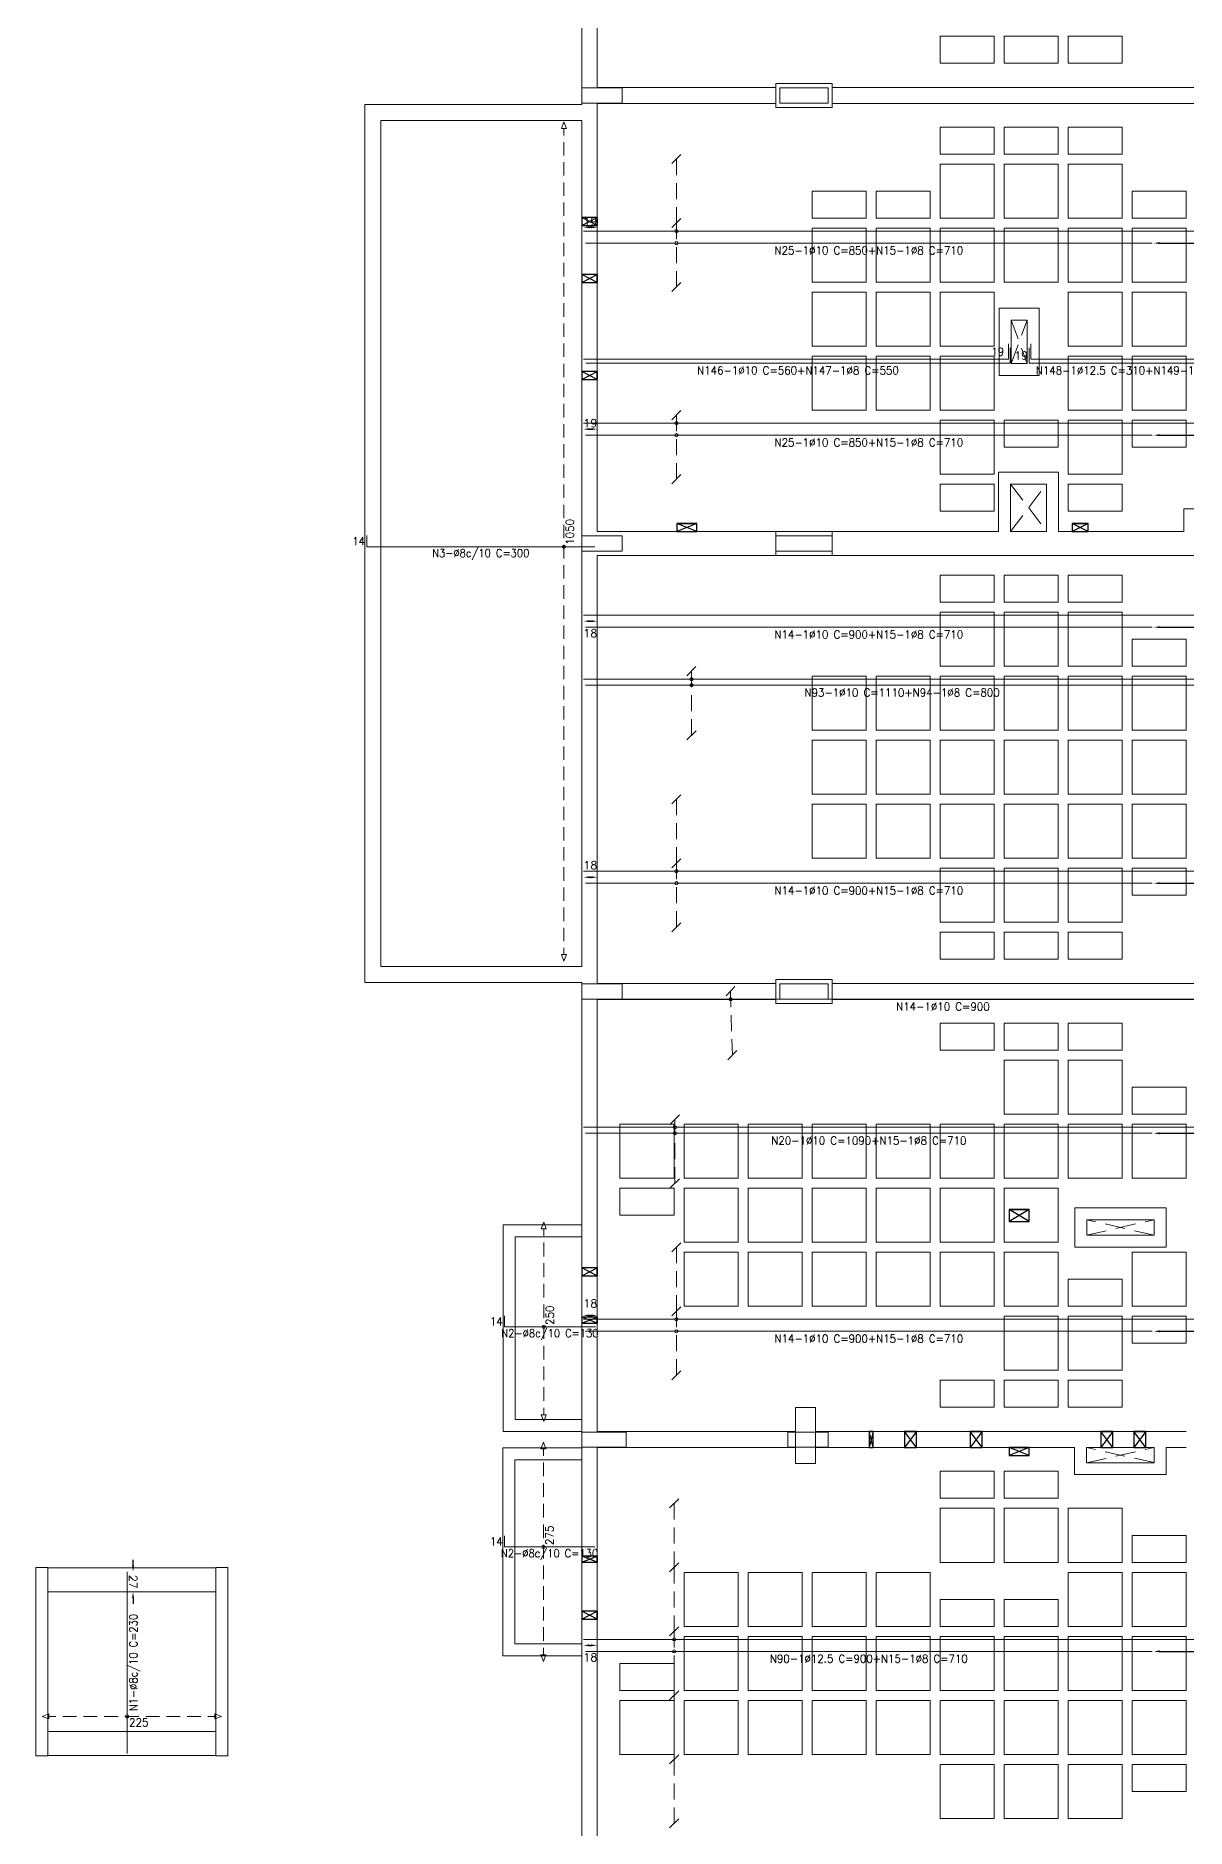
# Model space of a CAD drawing. Header units: millimetres. Extents: x -32 to 332, y -138 to 116.
# Drawn here: x 177.04 to 205.79, y -105.88 to -61.08 of the extents above; entities that cross this region are included whole.
import ezdxf
from ezdxf.enums import TextEntityAlignment as Align

# ---------------------------------------------------------------- set-up
doc = ezdxf.new("R2010")
doc.units = ezdxf.units.MM
doc.linetypes.add('TRAZO_HUECO', pattern=[0.75, 0.5, -0.25])
doc.layers.add('A-COT-01', color=9, linetype='Continuous')
doc.layers.add('FURAÇÃO', color=8, linetype='Continuous')
for name, color, linetype, lineweight in [('ARR_L_I_IG_DIST', 8, 'Continuous', 0), ('ARR_L_I_IG_LINHA', 2, 'Continuous', 0), ('ARR_L_I_IG_MARCA', 2, 'Continuous', 9), ('ARR_L_I_POSICAO', 4, 'Continuous', 9), ('ARR_LONG_INF', 6, 'Continuous', 15), ('ARR_LONG_INF_TXT', 1, 'Continuous', 9), ('LJ_NERV_RETI', 8, 'Continuous', 9), ('LJ_SIMB_ABER', 8, 'Continuous', 0), ('PILAR_CONCRETO', 8, 'Continuous', 0), ('PILAR_CONCRETO_APOIADO', 8, 'Continuous', 0), ('VIG_FACES', 8, 'Continuous', 0)]:
    doc.layers.add(name, color=color, linetype=linetype, lineweight=lineweight)
doc.styles.add('CYPETXT_0.3_romans', font='romans.shx', dxfattribs={"height": 0.2})
doc.styles.add('CYPETXT_romans', font='romans.shx', dxfattribs={"height": 0.2})
doc.dimstyles.new('cype_arrow', dxfattribs={"dimtxt": 0.18, "dimasz": 0.15, "dimexe": 0.075, "dimexo": 0.075, "dimgap": 0, "dimtad": 0, "dimdec": 4, "dimzin": 0, "dimdsep": 46, "dimtxsty": 'CYPETXT_0.3_romans', "dimcen": 0.09, "dimadec": 0, "dimazin": 0, "dimtfac": 1, "dimtdec": 4, "dimtofl": 0, "dimtmove": 2, "dimatfit": 3, "dimfxl": 1, "dimtolj": 1, "dimtzin": 0, "dimarcsym": 0})

# ---------------------------------------------------------------- blocks, each defined once
blk = doc.blocks.new('Forma 2PvtoTipo')
at = {"layer": 'FURAÇÃO', "color": 8}
for points in [[(596.854, -64.745), (597.234, -64.745), (597.234, -64.545), (596.854, -64.545), (596.854, -64.745), (597.234, -64.545), (597.234, -64.745), (596.854, -64.545)], [(596.854, -66.165), (597.234, -66.165), (597.234, -65.965), (596.854, -65.965), (596.854, -66.165), (597.234, -65.965), (597.234, -66.165), (596.854, -65.965)], [(596.854, -68.59), (597.234, -68.59), (597.234, -68.39), (596.854, -68.39), (596.854, -68.59), (597.234, -68.39), (597.234, -68.59), (596.854, -68.39)], [(599.726, -72.39), (599.726, -72.19), (599.226, -72.19), (599.226, -72.39), (599.726, -72.39), (599.226, -72.19), (599.726, -72.19), (599.226, -72.39)], [(609.504, -72.39), (609.504, -72.19), (609.104, -72.19), (609.104, -72.39), (609.504, -72.39), (609.104, -72.19), (609.504, -72.19), (609.104, -72.39)], [(608.034, -89.639), (608.034, -89.339), (607.534, -89.339), (607.534, -89.639), (608.034, -89.639), (607.534, -89.339), (608.034, -89.339), (607.534, -89.639)], [(596.854, -90.997), (597.234, -90.997), (597.234, -90.797), (596.854, -90.797), (596.854, -90.997), (597.234, -90.797), (597.234, -90.997), (596.854, -90.797)], [(596.854, -92.176), (597.234, -92.176), (597.234, -92.026), (596.854, -92.026), (596.854, -92.176), (597.234, -92.026), (597.234, -92.176), (596.854, -92.026)], [(604.135, -95.29), (604.135, -94.89), (604.035, -94.89), (604.035, -95.29), (604.135, -95.29), (604.035, -94.89), (604.135, -94.89), (604.035, -95.29)], [(605.213, -95.29), (605.213, -94.89), (604.913, -94.89), (604.913, -95.29), (605.213, -95.29), (604.913, -94.89), (605.213, -94.89), (604.913, -95.29)], [(606.853, -95.29), (606.853, -94.89), (606.553, -94.89), (606.553, -95.29), (606.853, -95.29), (606.553, -94.89), (606.853, -94.89), (606.553, -95.29)], [(610.125, -95.29), (610.125, -94.89), (609.825, -94.89), (609.825, -95.29), (610.125, -95.29), (609.825, -94.89), (610.125, -94.89), (609.825, -95.29)], [(610.95, -95.29), (610.95, -94.89), (610.65, -94.89), (610.65, -95.29), (610.95, -95.29), (610.65, -94.89), (610.95, -94.89), (610.65, -95.29)], [(608.034, -95.49), (608.034, -95.29), (607.534, -95.29), (607.534, -95.49), (608.034, -95.49), (607.534, -95.29), (608.034, -95.29), (607.534, -95.49)], [(596.854, -98.155), (597.234, -98.155), (597.234, -98.005), (596.854, -98.005), (596.854, -98.155), (597.234, -98.005), (597.234, -98.155), (596.854, -98.005)], [(596.854, -99.58), (597.234, -99.58), (597.234, -99.38), (596.854, -99.38), (596.854, -99.58), (597.234, -99.38), (597.234, -99.58), (596.854, -99.38)]]:
    blk.add_lwpolyline(points, dxfattribs=at)
at = {"layer": 'LJ_NERV_RETI', "color": 8}
for points in [[(607.154, -60.682), (607.154, -60.007), (605.804, -60.007), (605.804, -60.682)], [(608.754, -60.682), (608.754, -60.007), (607.404, -60.007), (607.404, -60.682)], [(610.354, -60.682), (610.354, -60.007), (609.004, -60.007), (609.004, -60.682)], [(607.154, -62.957), (607.154, -62.282), (605.804, -62.282), (605.804, -62.957)], [(608.754, -62.957), (608.754, -62.282), (607.404, -62.282), (607.404, -62.957)], [(610.354, -62.957), (610.354, -62.282), (609.004, -62.282), (609.004, -62.957)], [(607.154, -64.557), (607.154, -63.207), (605.804, -63.207), (605.804, -64.557)], [(608.754, -64.557), (608.754, -63.207), (607.404, -63.207), (607.404, -64.557)], [(610.354, -64.557), (610.354, -63.207), (609.004, -63.207), (609.004, -64.557)], [(603.954, -64.557), (603.954, -63.882), (602.604, -63.882), (602.604, -64.557)], [(605.554, -64.557), (605.554, -63.882), (604.204, -63.882), (604.204, -64.557)], [(611.954, -64.557), (611.954, -63.882), (610.604, -63.882), (610.604, -64.557)], [(603.954, -66.157), (603.954, -64.807), (602.604, -64.807), (602.604, -66.157)], [(605.554, -66.157), (605.554, -64.807), (604.204, -64.807), (604.204, -66.157)], [(607.154, -66.157), (607.154, -64.807), (605.804, -64.807), (605.804, -66.157)], [(608.754, -66.157), (608.754, -64.807), (607.404, -64.807), (607.404, -66.157)], [(610.354, -66.157), (610.354, -64.807), (609.004, -64.807), (609.004, -66.157)], [(611.954, -66.157), (611.954, -64.807), (610.604, -64.807), (610.604, -66.157)], [(603.954, -67.757), (603.954, -66.407), (602.604, -66.407), (602.604, -67.757)], [(605.554, -67.757), (605.554, -66.407), (604.204, -66.407), (604.204, -67.757)], [(607.154, -67.757), (607.154, -66.407), (605.804, -66.407), (605.804, -67.757)], [(610.354, -67.757), (610.354, -66.407), (609.004, -66.407), (609.004, -67.757)], [(611.954, -67.757), (611.954, -66.407), (610.604, -66.407), (610.604, -67.757)], [(603.954, -69.357), (603.954, -68.007), (602.604, -68.007), (602.604, -69.357)], [(605.554, -69.357), (605.554, -68.007), (604.204, -68.007), (604.204, -69.357)], [(607.154, -69.357), (607.154, -68.007), (605.804, -68.007), (605.804, -69.357)], [(610.354, -69.357), (610.354, -68.007), (609.004, -68.007), (609.004, -69.357)], [(611.954, -69.357), (611.954, -68.007), (610.604, -68.007), (610.604, -69.357)], [(607.154, -70.957), (607.154, -69.607), (605.804, -69.607), (605.804, -70.957)], [(608.754, -70.282), (608.754, -69.607), (607.404, -69.607), (607.404, -70.282)], [(610.354, -70.957), (610.354, -69.607), (609.004, -69.607), (609.004, -70.957)], [(611.954, -70.282), (611.954, -69.607), (610.604, -69.607), (610.604, -70.282)], [(607.154, -71.882), (607.154, -71.207), (605.804, -71.207), (605.804, -71.882)], [(610.354, -71.882), (610.354, -71.207), (609.004, -71.207), (609.004, -71.882)], [(607.154, -74.157), (607.154, -73.482), (605.804, -73.482), (605.804, -74.157)], [(608.754, -74.157), (608.754, -73.482), (607.404, -73.482), (607.404, -74.157)], [(610.354, -74.157), (610.354, -73.482), (609.004, -73.482), (609.004, -74.157)], [(607.154, -75.757), (607.154, -74.407), (605.804, -74.407), (605.804, -75.757)], [(608.754, -75.757), (608.754, -74.407), (607.404, -74.407), (607.404, -75.757)], [(610.354, -75.757), (610.354, -74.407), (609.004, -74.407), (609.004, -75.757)], [(611.954, -75.757), (611.954, -75.082), (610.604, -75.082), (610.604, -75.757)], [(603.954, -77.357), (603.954, -76.007), (602.604, -76.007), (602.604, -77.357)], [(605.554, -77.357), (605.554, -76.007), (604.204, -76.007), (604.204, -77.357)], [(607.154, -77.357), (607.154, -76.007), (605.804, -76.007), (605.804, -77.357)], [(608.754, -77.357), (608.754, -76.007), (607.404, -76.007), (607.404, -77.357)], [(610.354, -77.357), (610.354, -76.007), (609.004, -76.007), (609.004, -77.357)], [(611.954, -77.357), (611.954, -76.007), (610.604, -76.007), (610.604, -77.357)], [(603.954, -78.957), (603.954, -77.607), (602.604, -77.607), (602.604, -78.957)], [(605.554, -78.957), (605.554, -77.607), (604.204, -77.607), (604.204, -78.957)], [(607.154, -78.957), (607.154, -77.607), (605.804, -77.607), (605.804, -78.957)], [(608.754, -78.957), (608.754, -77.607), (607.404, -77.607), (607.404, -78.957)], [(610.354, -78.957), (610.354, -77.607), (609.004, -77.607), (609.004, -78.957)], [(611.954, -78.957), (611.954, -77.607), (610.604, -77.607), (610.604, -78.957)], [(603.954, -80.557), (603.954, -79.207), (602.604, -79.207), (602.604, -80.557)], [(605.554, -80.557), (605.554, -79.207), (604.204, -79.207), (604.204, -80.557)], [(607.154, -80.557), (607.154, -79.207), (605.804, -79.207), (605.804, -80.557)], [(608.754, -80.557), (608.754, -79.207), (607.404, -79.207), (607.404, -80.557)], [(610.354, -80.557), (610.354, -79.207), (609.004, -79.207), (609.004, -80.557)], [(611.954, -80.557), (611.954, -79.207), (610.604, -79.207), (610.604, -80.557)], [(607.154, -82.157), (607.154, -80.807), (605.804, -80.807), (605.804, -82.157)], [(608.754, -82.157), (608.754, -80.807), (607.404, -80.807), (607.404, -82.157)], [(610.354, -82.157), (610.354, -80.807), (609.004, -80.807), (609.004, -82.157)], [(611.954, -81.482), (611.954, -80.807), (610.604, -80.807), (610.604, -81.482)], [(607.154, -83.082), (607.154, -82.407), (605.804, -82.407), (605.804, -83.082)], [(608.754, -83.082), (608.754, -82.407), (607.404, -82.407), (607.404, -83.082)], [(610.354, -83.082), (610.354, -82.407), (609.004, -82.407), (609.004, -83.082)], [(607.154, -85.357), (607.154, -84.682), (605.804, -84.682), (605.804, -85.357)], [(608.754, -85.357), (608.754, -84.682), (607.404, -84.682), (607.404, -85.357)], [(610.354, -85.357), (610.354, -84.682), (609.004, -84.682), (609.004, -85.357)], [(608.754, -86.957), (608.754, -85.607), (607.404, -85.607), (607.404, -86.957)], [(610.354, -86.957), (610.354, -85.607), (609.004, -85.607), (609.004, -86.957)], [(611.954, -86.957), (611.954, -86.282), (610.604, -86.282), (610.604, -86.957)], [(599.154, -88.557), (599.154, -87.207), (597.804, -87.207), (597.804, -88.557)], [(600.754, -88.557), (600.754, -87.207), (599.404, -87.207), (599.404, -88.557)], [(602.354, -88.557), (602.354, -87.207), (601.004, -87.207), (601.004, -88.557)], [(603.954, -88.557), (603.954, -87.207), (602.604, -87.207), (602.604, -88.557)], [(605.554, -88.557), (605.554, -87.207), (604.204, -87.207), (604.204, -88.557)], [(607.154, -88.557), (607.154, -87.207), (605.804, -87.207), (605.804, -88.557)], [(608.754, -88.557), (608.754, -87.207), (607.404, -87.207), (607.404, -88.557)], [(610.354, -88.557), (610.354, -87.207), (609.004, -87.207), (609.004, -88.557)], [(611.954, -88.557), (611.954, -87.207), (610.604, -87.207), (610.604, -88.557)], [(599.154, -89.482), (599.154, -88.807), (597.804, -88.807), (597.804, -89.482)], [(600.754, -90.157), (600.754, -88.807), (599.404, -88.807), (599.404, -90.157)], [(602.354, -90.157), (602.354, -88.807), (601.004, -88.807), (601.004, -90.157)], [(603.954, -90.157), (603.954, -88.807), (602.604, -88.807), (602.604, -90.157)], [(605.554, -90.157), (605.554, -88.807), (604.204, -88.807), (604.204, -90.157)], [(607.154, -90.157), (607.154, -88.807), (605.804, -88.807), (605.804, -90.157)], [(608.754, -90.157), (608.754, -88.807), (607.404, -88.807), (607.404, -90.157)], [(600.754, -91.757), (600.754, -90.407), (599.404, -90.407), (599.404, -91.757)], [(602.354, -91.757), (602.354, -90.407), (601.004, -90.407), (601.004, -91.757)], [(603.954, -91.757), (603.954, -90.407), (602.604, -90.407), (602.604, -91.757)], [(605.554, -91.757), (605.554, -90.407), (604.204, -90.407), (604.204, -91.757)], [(607.154, -91.757), (607.154, -90.407), (605.804, -90.407), (605.804, -91.757)], [(608.754, -91.757), (608.754, -90.407), (607.404, -90.407), (607.404, -91.757)], [(611.954, -91.757), (611.954, -90.407), (610.604, -90.407), (610.604, -91.757)], [(610.354, -91.757), (610.354, -91.082), (609.004, -91.082), (609.004, -91.757)], [(608.754, -93.357), (608.754, -92.007), (607.404, -92.007), (607.404, -93.357)], [(610.354, -93.357), (610.354, -92.007), (609.004, -92.007), (609.004, -93.357)], [(611.954, -92.682), (611.954, -92.007), (610.604, -92.007), (610.604, -92.682)], [(607.154, -94.282), (607.154, -93.607), (605.804, -93.607), (605.804, -94.282)], [(608.754, -94.282), (608.754, -93.607), (607.404, -93.607), (607.404, -94.282)], [(610.354, -94.282), (610.354, -93.607), (609.004, -93.607), (609.004, -94.282)], [(607.154, -96.557), (607.154, -95.882), (605.804, -95.882), (605.804, -96.557)], [(608.754, -96.557), (608.754, -95.882), (607.404, -95.882), (607.404, -96.557)], [(607.154, -98.157), (607.154, -96.807), (605.804, -96.807), (605.804, -98.157)], [(608.754, -98.157), (608.754, -96.807), (607.404, -96.807), (607.404, -98.157)], [(610.354, -98.157), (610.354, -96.807), (609.004, -96.807), (609.004, -98.157)], [(611.954, -98.157), (611.954, -97.482), (610.604, -97.482), (610.604, -98.157)], [(600.754, -99.757), (600.754, -98.407), (599.404, -98.407), (599.404, -99.757)], [(602.354, -99.757), (602.354, -98.407), (601.004, -98.407), (601.004, -99.757)], [(603.954, -99.757), (603.954, -98.407), (602.604, -98.407), (602.604, -99.757)], [(605.554, -99.757), (605.554, -98.407), (604.204, -98.407), (604.204, -99.757)], [(610.354, -99.757), (610.354, -98.407), (609.004, -98.407), (609.004, -99.757)], [(611.954, -99.757), (611.954, -98.407), (610.604, -98.407), (610.604, -99.757)], [(607.154, -99.757), (607.154, -99.082), (605.804, -99.082), (605.804, -99.757)], [(608.754, -99.757), (608.754, -99.082), (607.404, -99.082), (607.404, -99.757)], [(600.754, -101.357), (600.754, -100.007), (599.404, -100.007), (599.404, -101.357)], [(602.354, -101.357), (602.354, -100.007), (601.004, -100.007), (601.004, -101.357)], [(603.954, -101.357), (603.954, -100.007), (602.604, -100.007), (602.604, -101.357)], [(605.554, -101.357), (605.554, -100.007), (604.204, -100.007), (604.204, -101.357)], [(607.154, -101.357), (607.154, -100.007), (605.804, -100.007), (605.804, -101.357)], [(608.754, -101.357), (608.754, -100.007), (607.404, -100.007), (607.404, -101.357)], [(610.354, -101.357), (610.354, -100.007), (609.004, -100.007), (609.004, -101.357)], [(611.954, -101.357), (611.954, -100.007), (610.604, -100.007), (610.604, -101.357)], [(597.804, -100.682), (597.804, -101.357), (599.154, -101.357), (599.154, -100.682)], [(599.154, -102.957), (599.154, -101.607), (597.804, -101.607), (597.804, -102.957)], [(600.754, -102.957), (600.754, -101.607), (599.404, -101.607), (599.404, -102.957)], [(602.354, -102.957), (602.354, -101.607), (601.004, -101.607), (601.004, -102.957)], [(603.954, -102.957), (603.954, -101.607), (602.604, -101.607), (602.604, -102.957)], [(605.554, -102.957), (605.554, -101.607), (604.204, -101.607), (604.204, -102.957)], [(607.154, -102.957), (607.154, -101.607), (605.804, -101.607), (605.804, -102.957)], [(608.754, -102.957), (608.754, -101.607), (607.404, -101.607), (607.404, -102.957)], [(610.354, -102.957), (610.354, -101.607), (609.004, -101.607), (609.004, -102.957)], [(611.954, -102.957), (611.954, -101.607), (610.604, -101.607), (610.604, -102.957)], [(607.154, -104.557), (607.154, -103.207), (605.804, -103.207), (605.804, -104.557)], [(608.754, -104.557), (608.754, -103.207), (607.404, -103.207), (607.404, -104.557)], [(610.354, -104.557), (610.354, -103.207), (609.004, -103.207), (609.004, -104.557)], [(611.954, -103.882), (611.954, -103.207), (610.604, -103.207), (610.604, -103.882)]]:
    blk.add_lwpolyline(points, close=True, dxfattribs=at)
at = {"layer": 'LJ_SIMB_ABER', "color": 8, "linetype": 'TRAZO_HUECO'}
for p, q in [((607.583, -68.19), (607.983, -67.105)), ((607.583, -67.105), (607.983, -68.19)), ((607.568, -72.39), (608.468, -71.205)), ((607.568, -71.205), (608.468, -72.39)), ((611.152, -89.98), (609.469, -89.592)), ((609.469, -89.98), (611.152, -89.592)), ((611.153, -95.66), (609.467, -95.29)), ((609.467, -95.67), (611.153, -95.29))]:
    blk.add_line(p, q, dxfattribs=at)
at = {"layer": 'PILAR_CONCRETO', "color": 8}
for points in [[(596.854, -61.68), (597.854, -61.68), (597.854, -61.3), (596.854, -61.3), (596.854, -61.68)], [(601.703, -61.79), (603.103, -61.79), (603.103, -61.19), (601.703, -61.19), (601.703, -61.79)], [(601.803, -61.68), (603.003, -61.68), (603.003, -61.3), (601.803, -61.3), (601.803, -61.68)], [(596.854, -72.88), (597.854, -72.88), (597.854, -72.5), (596.854, -72.5), (596.854, -72.88)], [(601.703, -72.99), (603.103, -72.99), (603.103, -72.39), (601.703, -72.39), (601.703, -72.99)], [(601.703, -72.88), (603.103, -72.88), (603.103, -72.5), (601.703, -72.5), (601.703, -72.88)], [(596.854, -84.08), (597.854, -84.08), (597.854, -83.7), (596.854, -83.7), (596.854, -84.08)], [(601.703, -84.19), (603.103, -84.19), (603.103, -83.59), (601.703, -83.59), (601.703, -84.19)], [(601.803, -84.08), (603.003, -84.08), (603.003, -83.7), (601.803, -83.7), (601.803, -84.08)], [(602.193, -95.69), (602.693, -95.69), (602.693, -94.29), (602.193, -94.29), (602.193, -95.69)], [(596.854, -95.28), (597.954, -95.28), (597.954, -94.9), (596.854, -94.9), (596.854, -95.28)], [(602.003, -95.28), (603.003, -95.28), (603.003, -94.9), (602.003, -94.9), (602.003, -95.28)], [(583.203, -98.29), (583.203, -102.99), (583.503, -102.99), (583.503, -98.29), (583.203, -98.29)], [(587.703, -98.29), (587.703, -102.99), (588.003, -102.99), (588.003, -98.29), (587.703, -98.29)]]:
    blk.add_lwpolyline(points, close=True, dxfattribs=at)
at = {"layer": 'PILAR_CONCRETO_APOIADO', "color": 8}
for points in [[(596.854, -61.68), (597.854, -61.68), (597.854, -61.3), (596.854, -61.3), (596.854, -61.68)], [(596.854, -72.88), (597.854, -72.88), (597.854, -72.5), (596.854, -72.5), (596.854, -72.88)], [(596.854, -84.08), (597.854, -84.08), (597.854, -83.7), (596.854, -83.7), (596.854, -84.08)], [(596.854, -95.28), (597.954, -95.28), (597.954, -94.9), (596.854, -94.9), (596.854, -95.28)], [(602.003, -95.28), (603.003, -95.28), (603.003, -94.9), (602.003, -94.9), (602.003, -95.28)]]:
    blk.add_lwpolyline(points, close=True, dxfattribs=at)
at = {"layer": 'VIG_FACES', "color": 8}
for p, q in [((596.854, -55.692), (596.854, -61.3)), ((597.234, -58.158), (597.234, -61.29)), ((601.703, -61.29), (597.234, -61.29)), ((603.103, -61.29), (605.803, -61.29)), ((605.805, -61.29), (611.278, -61.29)), ((611.28, -61.29), (612.903, -61.29)), ((591.43, -61.72), (591.43, -83.66)), ((591.43, -61.72), (596.854, -61.72)), ((596.854, -61.68), (596.854, -61.72)), ((597.234, -61.69), (597.234, -64.806)), ((601.703, -61.69), (597.234, -61.69)), ((603.103, -61.69), (605.803, -61.69)), ((605.805, -61.69), (611.278, -61.69)), ((611.28, -61.69), (612.903, -61.69)), ((591.83, -62.12), (591.83, -83.26)), ((591.83, -62.12), (596.854, -62.12)), ((596.854, -62.12), (596.854, -72.5)), ((597.234, -64.808), (597.234, -69.356)), ((607.283, -66.805), (608.283, -66.805)), ((607.283, -68.49), (607.283, -66.805)), ((607.583, -67.105), (607.983, -67.105)), ((607.583, -68.19), (607.583, -67.105)), ((607.983, -67.105), (607.983, -68.19)), ((608.283, -66.805), (608.283, -68.49)), ((608.283, -68.49), (607.283, -68.49)), ((607.983, -68.19), (607.583, -68.19)), ((597.234, -69.358), (597.234, -72.39)), ((607.268, -70.905), (608.768, -70.905)), ((607.268, -72.39), (607.268, -70.905)), ((607.568, -71.205), (608.468, -71.205)), ((607.568, -72.39), (607.568, -71.205)), ((608.468, -71.205), (608.468, -72.39)), ((608.768, -70.905), (608.768, -72.39)), ((611.898, -71.82), (616.708, -71.82)), ((611.898, -72.39), (611.898, -71.82)), ((597.234, -72.39), (599.403, -72.39)), ((599.405, -72.39), (600.078, -72.39)), ((600.08, -72.39), (601.703, -72.39)), ((603.103, -72.39), (605.803, -72.39)), ((605.805, -72.39), (607.268, -72.39)), ((607.568, -72.39), (608.468, -72.39)), ((608.768, -72.39), (611.278, -72.39)), ((611.28, -72.39), (611.898, -72.39)), ((596.854, -72.88), (596.854, -83.26)), ((597.234, -72.99), (597.234, -76.006)), ((597.234, -72.99), (599.403, -72.99)), ((599.405, -72.99), (600.078, -72.99)), ((600.08, -72.99), (601.703, -72.99)), ((603.103, -72.99), (605.803, -72.99)), ((605.805, -72.99), (611.278, -72.99)), ((611.28, -72.99), (612.903, -72.99)), ((597.234, -76.008), (597.234, -80.556)), ((597.234, -80.558), (597.234, -83.685)), ((596.854, -83.26), (591.83, -83.26)), ((596.854, -83.66), (591.43, -83.66)), ((596.854, -83.66), (596.854, -83.7)), ((597.234, -83.685), (599.403, -83.686)), ((599.405, -83.686), (600.078, -83.686)), ((600.08, -83.686), (601.703, -83.687)), ((603.103, -83.687), (605.803, -83.688)), ((605.805, -83.688), (611.278, -83.69)), ((611.28, -83.69), (612.903, -83.69)), ((596.854, -84.08), (596.854, -89.723)), ((597.234, -84.085), (597.234, -87.206)), ((597.234, -84.085), (599.403, -84.086)), ((599.405, -84.086), (600.078, -84.086)), ((600.08, -84.086), (601.703, -84.087)), ((603.103, -84.087), (605.803, -84.088)), ((605.805, -84.088), (611.278, -84.09)), ((611.28, -84.09), (612.903, -84.09)), ((597.234, -87.208), (597.234, -91.756)), ((609.169, -89.292), (611.452, -89.292)), ((609.169, -90.28), (609.169, -89.292)), ((609.469, -89.592), (611.152, -89.592)), ((609.469, -89.98), (609.469, -89.592)), ((611.152, -89.592), (611.152, -89.98)), ((611.452, -89.292), (611.452, -90.28)), ((594.88, -89.724), (594.88, -94.883)), ((594.88, -89.724), (596.854, -89.724)), ((595.18, -90.024), (595.18, -94.583)), ((595.18, -90.024), (596.854, -90.024)), ((596.854, -89.725), (596.854, -94.882)), ((611.152, -89.98), (609.469, -89.98)), ((611.452, -90.28), (609.169, -90.28)), ((597.234, -91.758), (597.234, -94.89)), ((594.88, -94.883), (596.854, -94.883)), ((595.18, -94.583), (596.854, -94.583)), ((596.854, -94.884), (596.854, -94.9)), ((599.403, -94.89), (597.234, -94.89)), ((600.078, -94.89), (599.405, -94.89)), ((602.193, -94.89), (600.08, -94.89)), ((605.803, -94.89), (602.693, -94.89)), ((611.953, -94.89), (605.805, -94.89)), ((594.878, -95.297), (596.854, -95.297)), ((596.854, -95.28), (596.854, -95.296)), ((596.854, -95.298), (596.854, -100.49)), ((597.234, -95.29), (597.234, -98.406)), ((599.403, -95.29), (597.234, -95.29)), ((600.078, -95.29), (599.405, -95.29)), ((602.193, -95.29), (600.08, -95.29)), ((605.803, -95.29), (602.693, -95.29)), ((609.167, -95.29), (605.805, -95.29)), ((609.167, -95.96), (609.167, -95.29)), ((611.153, -95.29), (609.467, -95.29)), ((609.467, -95.67), (609.467, -95.29)), ((611.153, -95.29), (611.153, -95.67)), ((611.953, -95.29), (611.453, -95.29)), ((611.453, -95.29), (611.453, -95.96)), ((595.178, -95.597), (596.854, -95.597)), ((611.153, -95.67), (609.467, -95.67)), ((611.453, -95.96), (609.167, -95.96)), ((587.703, -98.293), (583.503, -98.293)), ((597.234, -98.408), (597.234, -102.956)), ((587.703, -98.893), (583.503, -98.893)), ((596.854, -100.492), (596.854, -106.1)), ((583.503, -102.385), (587.703, -102.385)), ((583.503, -102.985), (587.703, -102.985)), ((597.234, -102.958), (597.234, -106.09))]:
    blk.add_line(p, q, dxfattribs=at)
for points in [[(594.878, -95.297), (594.878, -100.491), (596.854, -100.491)], [(595.178, -95.597), (595.178, -100.191), (596.854, -100.191)]]:
    blk.add_lwpolyline(points, dxfattribs=at)
blk = doc.blocks.new('*D276')
at = {"layer": 'ARR_L_I_POSICAO', "color": 0, "lineweight": -2, "transparency": 16777216}
for p, q in [((179.465, -99.32), (179.465, -99.17)), ((179.465, -100.125), (179.465, -100.275))]:
    blk.add_line(p, q, dxfattribs=at)
at = {"layer": 'ARR_L_I_POSICAO', "color": 0, "transparency": 16777216}
for points in [[(179.49, -99.32), (179.44, -99.32), (179.465, -99.47)], [(179.49, -100.125), (179.44, -100.125), (179.465, -99.975)]]:
    blk.add_solid(points, dxfattribs=at)
at = {"layer": 'DEFPOINTS', "color": 0, "transparency": 16777216}
for p in [(179.465, -99.47), (179.465, -99.47), (179.465, -99.975)]:
    blk.add_point(p, dxfattribs=at)
at = {"layer": 'ARR_L_I_POSICAO', "color": 0, "transparency": 16777216, "insert": (179.465, -99.722), "char_height": 0.2, "attachment_point": 5, "rotation": 270.0001, "style": 'CYPETXT_0.3_romans'}
blk.add_mtext('\\A1;27', dxfattribs=at)
blk = doc.blocks.new('*D167')
at = {"layer": 'ARR_L_I_POSICAO', "color": 0, "lineweight": -2, "transparency": 16777216}
for p, q in [((205.126, -88.511), (208.308, -88.511)), ((211.995, -88.511), (208.813, -88.511))]:
    blk.add_line(p, q, dxfattribs=at)
at = {"layer": 'ARR_L_I_POSICAO', "color": 0, "transparency": 16777216}
for points in [[(205.126, -88.486), (205.126, -88.536), (204.976, -88.511)], [(211.995, -88.486), (211.995, -88.536), (212.145, -88.511)]]:
    blk.add_solid(points, dxfattribs=at)
at = {"layer": 'DEFPOINTS', "color": 0, "transparency": 16777216}
for p in [(204.976, -88.511), (212.145, -88.511), (212.145, -88.511)]:
    blk.add_point(p, dxfattribs=at)
at = {"layer": 'ARR_L_I_POSICAO', "color": 0, "transparency": 16777216, "insert": (208.56, -88.511), "char_height": 0.2, "attachment_point": 5, "style": 'CYPETXT_0.3_romans'}
blk.add_mtext('\\A1;359', dxfattribs=at)
blk = doc.blocks.new('*D168')
at = {"layer": 'ARR_L_I_POSICAO', "color": 0, "lineweight": -2, "transparency": 16777216}
blk.add_line((190.877, -82.111), (190.915, -82.111), dxfattribs=at)
at = {"layer": 'ARR_L_I_POSICAO', "color": 0, "transparency": 16777216}
for points in [[(190.877, -82.086), (190.877, -82.136), (190.727, -82.111)], [(190.915, -82.086), (190.915, -82.136), (191.065, -82.111)]]:
    blk.add_solid(points, dxfattribs=at)
at = {"layer": 'DEFPOINTS', "color": 0, "transparency": 16777216}
for p in [(190.727, -82.111), (191.065, -82.111), (191.065, -82.111)]:
    blk.add_point(p, dxfattribs=at)
at = {"layer": 'ARR_L_I_POSICAO', "color": 0, "transparency": 16777216, "insert": (190.896, -81.811), "char_height": 0.2, "attachment_point": 5, "rotation": 0.0004, "style": 'CYPETXT_0.3_romans'}
blk.add_mtext('\\A1;18', dxfattribs=at)
blk = doc.blocks.new('*D169')
at = {"layer": 'ARR_L_I_POSICAO', "color": 0, "lineweight": -2, "transparency": 16777216}
for p, q in [((205.126, -82.261), (206.589, -82.261)), ((208.537, -82.261), (207.074, -82.261))]:
    blk.add_line(p, q, dxfattribs=at)
at = {"layer": 'ARR_L_I_POSICAO', "color": 0, "transparency": 16777216}
for points in [[(205.126, -82.236), (205.126, -82.286), (204.976, -82.261)], [(208.537, -82.236), (208.537, -82.286), (208.687, -82.261)]]:
    blk.add_solid(points, dxfattribs=at)
at = {"layer": 'DEFPOINTS', "color": 0, "transparency": 16777216}
for p in [(204.976, -82.261), (208.687, -82.261), (208.687, -82.261)]:
    blk.add_point(p, dxfattribs=at)
at = {"layer": 'ARR_L_I_POSICAO', "color": 0, "transparency": 16777216, "insert": (206.831, -82.261), "char_height": 0.2, "attachment_point": 5, "style": 'CYPETXT_0.3_romans'}
blk.add_mtext('\\A1;188', dxfattribs=at)
blk = doc.blocks.new('*D172')
at = {"layer": 'ARR_L_I_POSICAO', "color": 0, "lineweight": -2, "transparency": 16777216}
blk.add_line((190.877, -75.711), (190.915, -75.711), dxfattribs=at)
at = {"layer": 'ARR_L_I_POSICAO', "color": 0, "transparency": 16777216}
for points in [[(190.877, -75.686), (190.877, -75.736), (190.727, -75.711)], [(190.915, -75.686), (190.915, -75.736), (191.065, -75.711)]]:
    blk.add_solid(points, dxfattribs=at)
at = {"layer": 'DEFPOINTS', "color": 0, "transparency": 16777216}
for p in [(190.727, -75.711), (191.065, -75.711), (191.065, -75.711)]:
    blk.add_point(p, dxfattribs=at)
at = {"layer": 'ARR_L_I_POSICAO', "color": 0, "transparency": 16777216, "insert": (190.896, -76.011), "char_height": 0.2, "attachment_point": 5, "rotation": 0.0001, "style": 'CYPETXT_0.3_romans'}
blk.add_mtext('\\A1;18', dxfattribs=at)
blk = doc.blocks.new('*D173')
at = {"layer": 'ARR_L_I_POSICAO', "color": 0, "lineweight": -2, "transparency": 16777216}
for p, q in [((205.126, -75.861), (206.589, -75.861)), ((208.537, -75.861), (207.074, -75.861))]:
    blk.add_line(p, q, dxfattribs=at)
at = {"layer": 'ARR_L_I_POSICAO', "color": 0, "transparency": 16777216}
for points in [[(205.126, -75.836), (205.126, -75.886), (204.976, -75.861)], [(208.537, -75.836), (208.537, -75.886), (208.687, -75.861)]]:
    blk.add_solid(points, dxfattribs=at)
at = {"layer": 'DEFPOINTS', "color": 0, "transparency": 16777216}
for p in [(204.976, -75.861), (208.687, -75.861), (208.687, -75.861)]:
    blk.add_point(p, dxfattribs=at)
at = {"layer": 'ARR_L_I_POSICAO', "color": 0, "transparency": 16777216, "insert": (206.831, -75.861), "char_height": 0.2, "attachment_point": 5, "style": 'CYPETXT_0.3_romans'}
blk.add_mtext('\\A1;188', dxfattribs=at)
blk = doc.blocks.new('*D183')
at = {"layer": 'ARR_L_I_POSICAO', "color": 0, "lineweight": -2, "transparency": 16777216}
blk.add_line((190.874, -65.865), (190.915, -65.865), dxfattribs=at)
at = {"layer": 'ARR_L_I_POSICAO', "color": 0, "transparency": 16777216}
for points in [[(190.874, -65.84), (190.874, -65.89), (190.724, -65.865)], [(190.915, -65.84), (190.915, -65.89), (191.065, -65.865)]]:
    blk.add_solid(points, dxfattribs=at)
at = {"layer": 'DEFPOINTS', "color": 0, "transparency": 16777216}
for p in [(190.724, -65.865), (191.065, -65.865), (191.065, -65.865)]:
    blk.add_point(p, dxfattribs=at)
at = {"layer": 'ARR_L_I_POSICAO', "color": 0, "transparency": 16777216, "insert": (190.895, -65.715), "char_height": 0.2, "attachment_point": 5, "rotation": 0.0004, "style": 'CYPETXT_0.3_romans'}
blk.add_mtext('\\A1;19', dxfattribs=at)
blk = doc.blocks.new('*D184')
at = {"layer": 'ARR_L_I_POSICAO', "color": 0, "lineweight": -2, "transparency": 16777216}
for p, q in [((205.126, -66.261), (206.067, -66.261)), ((207.494, -66.261), (206.553, -66.261))]:
    blk.add_line(p, q, dxfattribs=at)
at = {"layer": 'ARR_L_I_POSICAO', "color": 0, "transparency": 16777216}
for points in [[(205.126, -66.236), (205.126, -66.286), (204.976, -66.261)], [(207.494, -66.236), (207.494, -66.286), (207.644, -66.261)]]:
    blk.add_solid(points, dxfattribs=at)
at = {"layer": 'DEFPOINTS', "color": 0, "transparency": 16777216}
for p in [(204.976, -66.261), (207.644, -66.261), (207.644, -66.261)]:
    blk.add_point(p, dxfattribs=at)
at = {"layer": 'ARR_L_I_POSICAO', "color": 0, "transparency": 16777216, "insert": (206.31, -66.261), "char_height": 0.2, "attachment_point": 5, "style": 'CYPETXT_0.3_romans'}
blk.add_mtext('\\A1;136', dxfattribs=at)
blk = doc.blocks.new('*D272')
at = {"layer": 'ARR_L_I_POSICAO', "color": 0, "lineweight": -2, "transparency": 16777216}
blk.add_line((190.877, -101.311), (190.915, -101.311), dxfattribs=at)
at = {"layer": 'ARR_L_I_POSICAO', "color": 0, "transparency": 16777216}
for points in [[(190.877, -101.286), (190.877, -101.336), (190.727, -101.311)], [(190.915, -101.286), (190.915, -101.336), (191.065, -101.311)]]:
    blk.add_solid(points, dxfattribs=at)
at = {"layer": 'DEFPOINTS', "color": 0, "transparency": 16777216}
for p in [(190.727, -101.311), (191.065, -101.311), (191.065, -101.311)]:
    blk.add_point(p, dxfattribs=at)
at = {"layer": 'ARR_L_I_POSICAO', "color": 0, "transparency": 16777216, "insert": (190.896, -101.611), "char_height": 0.2, "attachment_point": 5, "rotation": 359.9999, "style": 'CYPETXT_0.3_romans'}
blk.add_mtext('\\A1;18', dxfattribs=at)
blk = doc.blocks.new('*D273')
at = {"layer": 'ARR_L_I_POSICAO', "color": 0, "lineweight": -2, "transparency": 16777216}
for p, q in [((205.126, -101.461), (206.589, -101.461)), ((208.537, -101.461), (207.074, -101.461))]:
    blk.add_line(p, q, dxfattribs=at)
at = {"layer": 'ARR_L_I_POSICAO', "color": 0, "transparency": 16777216}
for points in [[(205.126, -101.436), (205.126, -101.486), (204.976, -101.461)], [(208.537, -101.436), (208.537, -101.486), (208.687, -101.461)]]:
    blk.add_solid(points, dxfattribs=at)
at = {"layer": 'DEFPOINTS', "color": 0, "transparency": 16777216}
for p in [(204.976, -101.461), (208.687, -101.461), (208.687, -101.461)]:
    blk.add_point(p, dxfattribs=at)
at = {"layer": 'ARR_L_I_POSICAO', "color": 0, "transparency": 16777216, "insert": (206.831, -101.461), "char_height": 0.2, "attachment_point": 5, "style": 'CYPETXT_0.3_romans'}
blk.add_mtext('\\A1;188', dxfattribs=at)
blk = doc.blocks.new('*D260')
at = {"layer": 'ARR_L_I_POSICAO', "color": 0, "lineweight": -2, "transparency": 16777216}
blk.add_line((190.877, -93.065), (190.915, -93.065), dxfattribs=at)
at = {"layer": 'ARR_L_I_POSICAO', "color": 0, "transparency": 16777216}
for points in [[(190.877, -93.04), (190.877, -93.09), (190.727, -93.065)], [(190.915, -93.04), (190.915, -93.09), (191.065, -93.065)]]:
    blk.add_solid(points, dxfattribs=at)
at = {"layer": 'DEFPOINTS', "color": 0, "transparency": 16777216}
for p in [(190.727, -93.065), (191.065, -93.065), (191.065, -93.065)]:
    blk.add_point(p, dxfattribs=at)
at = {"layer": 'ARR_L_I_POSICAO', "color": 0, "transparency": 16777216, "insert": (190.896, -92.765), "char_height": 0.2, "attachment_point": 5, "rotation": 359.9999, "style": 'CYPETXT_0.3_romans'}
blk.add_mtext('\\A1;18', dxfattribs=at)
blk = doc.blocks.new('*D261')
at = {"layer": 'ARR_L_I_POSICAO', "color": 0, "lineweight": -2, "transparency": 16777216}
for p, q in [((205.126, -93.461), (206.589, -93.461)), ((208.537, -93.461), (207.074, -93.461))]:
    blk.add_line(p, q, dxfattribs=at)
at = {"layer": 'ARR_L_I_POSICAO', "color": 0, "transparency": 16777216}
for points in [[(205.126, -93.436), (205.126, -93.486), (204.976, -93.461)], [(208.537, -93.436), (208.537, -93.486), (208.687, -93.461)]]:
    blk.add_solid(points, dxfattribs=at)
at = {"layer": 'DEFPOINTS', "color": 0, "transparency": 16777216}
for p in [(204.976, -93.461), (208.687, -93.461), (208.687, -93.461)]:
    blk.add_point(p, dxfattribs=at)
at = {"layer": 'ARR_L_I_POSICAO', "color": 0, "transparency": 16777216, "insert": (206.831, -93.461), "char_height": 0.2, "attachment_point": 5, "style": 'CYPETXT_0.3_romans'}
blk.add_mtext('\\A1;188', dxfattribs=at)
blk = doc.blocks.new('*D7')
at = {"layer": 'ARR_L_I_POSICAO', "color": 0, "lineweight": -2, "transparency": 16777216}
blk.add_line((190.874, -70.911), (190.915, -70.911), dxfattribs=at)
at = {"layer": 'ARR_L_I_POSICAO', "color": 0, "transparency": 16777216}
for points in [[(190.874, -70.886), (190.874, -70.936), (190.724, -70.911)], [(190.915, -70.886), (190.915, -70.936), (191.065, -70.911)]]:
    blk.add_solid(points, dxfattribs=at)
at = {"layer": 'DEFPOINTS', "color": 0, "transparency": 16777216}
for p in [(190.724, -70.911), (191.065, -70.911), (191.065, -70.911)]:
    blk.add_point(p, dxfattribs=at)
at = {"layer": 'ARR_L_I_POSICAO', "color": 0, "transparency": 16777216, "insert": (190.895, -70.761), "char_height": 0.2, "attachment_point": 5, "rotation": 359.9996, "style": 'CYPETXT_0.3_romans'}
blk.add_mtext('\\A1;19', dxfattribs=at)
blk = doc.blocks.new('*D8')
at = {"layer": 'ARR_L_I_POSICAO', "color": 0, "lineweight": -2, "transparency": 16777216}
for p, q in [((205.126, -71.061), (206.067, -71.061)), ((207.494, -71.061), (206.553, -71.061))]:
    blk.add_line(p, q, dxfattribs=at)
at = {"layer": 'ARR_L_I_POSICAO', "color": 0, "transparency": 16777216}
for points in [[(205.126, -71.036), (205.126, -71.086), (204.976, -71.061)], [(207.494, -71.036), (207.494, -71.086), (207.644, -71.061)]]:
    blk.add_solid(points, dxfattribs=at)
at = {"layer": 'DEFPOINTS', "color": 0, "transparency": 16777216}
for p in [(204.976, -71.061), (207.644, -71.061), (207.644, -71.061)]:
    blk.add_point(p, dxfattribs=at)
at = {"layer": 'ARR_L_I_POSICAO', "color": 0, "transparency": 16777216, "insert": (206.31, -71.061), "char_height": 0.2, "attachment_point": 5, "style": 'CYPETXT_0.3_romans'}
blk.add_mtext('\\A1;136', dxfattribs=at)

msp = doc.modelspace()

# ---------------------------------------------------------------- linework, layer by layer
at = {"layer": 'ARR_L_I_IG_LINHA'}
for p, q in [((193.04665, -64.56089), (193.04665, -64.16089)), ((193.04665, -65.16089), (193.04665, -64.76089)), ((193.04665, -66.16089), (193.04665, -65.36089)), ((193.04665, -66.76089), (193.04665, -66.36089)), ((193.04665, -67.36089), (193.04665, -66.96089)), ((193.04665, -70.96088), (193.04665, -70.56088)), ((193.04665, -71.56089), (193.04665, -71.16089)), ((193.04665, -72.16089), (193.04665, -71.76089)), ((193.422, -77.36088), (193.42175, -76.96088)), ((193.42237, -77.96088), (193.42212, -77.56088)), ((193.42275, -78.56088), (193.4225, -78.16088)), ((193.04665, -80.56089), (193.04665, -80.16089)), ((193.04665, -81.16089), (193.04665, -80.76089)), ((193.04665, -82.16089), (193.04665, -81.36089)), ((193.04665, -82.76089), (193.04665, -82.36089)), ((193.04665, -83.36089), (193.04665, -82.96089)), ((194.40787, -85.36088), (194.39573, -84.96088)), ((194.42608, -85.96088), (194.41394, -85.56088)), ((194.44429, -86.56088), (194.43215, -86.16088)), ((193.00739, -88.56089), (193.00789, -88.16089)), ((193.00664, -89.16089), (193.00714, -88.76089)), ((193.00589, -89.76089), (193.00639, -89.36089)), ((193.04665, -91.76089), (193.04665, -91.36089)), ((193.04665, -92.36089), (193.04665, -91.96089)), ((193.04665, -93.36088), (193.04665, -92.56089)), ((193.04665, -93.96088), (193.04665, -93.56088)), ((193.04665, -94.56088), (193.04665, -94.16088)), ((192.98965, -98.16089), (192.98965, -97.76089)), ((192.98965, -98.76089), (192.98965, -98.36089)), ((192.98965, -99.76089), (192.98965, -98.96089)), ((192.98965, -100.36089), (192.98965, -99.96089)), ((192.98965, -101.36089), (192.98965, -100.56089)), ((192.98965, -101.96089), (192.98965, -101.56089)), ((192.98965, -102.96089), (192.98965, -102.16089)), ((192.98965, -103.56089), (192.98965, -103.16089)), ((192.98965, -104.56089), (192.98965, -103.76089)), ((192.98965, -105.16089), (192.98965, -104.76089)), ((192.98965, -105.76089), (192.98965, -105.36089))]:
    msp.add_line(p, q, dxfattribs=at)
for points in [[(190.23259, -63.39968), (190.17009, -63.39968), (190.23259, -63.23218), (190.29509, -63.39968), (190.23259, -63.39968)], [(190.23259, -84.04468), (190.29509, -84.04468), (190.23259, -84.21218), (190.17009, -84.04468), (190.23259, -84.04468)], [(189.73207, -90.89968), (189.66957, -90.89968), (189.73207, -90.73218), (189.79457, -90.89968), (189.73207, -90.89968)], [(189.73207, -95.54468), (189.79457, -95.54468), (189.73207, -95.71218), (189.66957, -95.54468), (189.73207, -95.54468)], [(189.72207, -96.39968), (189.65957, -96.39968), (189.72207, -96.23218), (189.78457, -96.39968), (189.72207, -96.39968)], [(189.72207, -101.54468), (189.78457, -101.54468), (189.72207, -101.71218), (189.65957, -101.54468), (189.72207, -101.54468)], [(177.36299, -103.0864), (177.36297, -103.1489), (177.19549, -103.08636), (177.363, -103.0239), (177.36299, -103.0864)], [(181.50799, -103.08743), (181.508, -103.02493), (181.67549, -103.08747), (181.50797, -103.14993), (181.50799, -103.08743)]]:
    msp.add_lwpolyline(points, close=True, dxfattribs=at)
for points in [[(190.23259, -63.56753), (190.23259, -63.39968)], [(190.23259, -64.07107), (190.23259, -63.73537)], [(190.23259, -64.5746), (190.23259, -64.23891)], [(190.23259, -65.07814), (190.23259, -64.74245)], [(190.23259, -65.58168), (190.23259, -65.24598)], [(190.23259, -66.08521), (190.23259, -65.74952)], [(190.23259, -66.58875), (190.23259, -66.25306)], [(190.23259, -67.09229), (190.23259, -66.75659)], [(190.23259, -67.59582), (190.23259, -67.26013)], [(190.23259, -68.09936), (190.23259, -67.76367)], [(190.23259, -68.6029), (190.23259, -68.2672)], [(190.23259, -69.10643), (190.23259, -68.77074)], [(190.23259, -69.60997), (190.23259, -69.27428)], [(190.23259, -70.1135), (190.23259, -69.77781)], [(190.23259, -70.61704), (190.23259, -70.28135)], [(190.23259, -71.12058), (190.23259, -70.78489)], [(190.23259, -71.62411), (190.23259, -71.28842)], [(190.23259, -72.12765), (190.23259, -71.79196)], [(190.23259, -72.63119), (190.23259, -72.2955)], [(190.23259, -73.13472), (190.23259, -72.79903)], [(190.23259, -73.63826), (190.23259, -73.30257)], [(190.23259, -74.1418), (190.23259, -73.80611)], [(190.23259, -74.64533), (190.23259, -74.30964)], [(190.23259, -75.14887), (190.23259, -74.81318)], [(190.23259, -75.65241), (190.23259, -75.31672)], [(190.23259, -76.15594), (190.23259, -75.82025)], [(190.23259, -76.65948), (190.23259, -76.32379)], [(190.23259, -77.16302), (190.23259, -76.82733)], [(190.23259, -77.66655), (190.23259, -77.33086)], [(190.23259, -78.17009), (190.23259, -77.8344)], [(190.23259, -78.67363), (190.23259, -78.33794)], [(190.23259, -79.17716), (190.23259, -78.84147)], [(190.23259, -79.6807), (190.23259, -79.34501)], [(190.23259, -80.18424), (190.23259, -79.84855)], [(190.23259, -80.68777), (190.23259, -80.35208)], [(190.23259, -81.19131), (190.23259, -80.85562)], [(190.23259, -81.69485), (190.23259, -81.35916)], [(190.23259, -82.19838), (190.23259, -81.86269)], [(190.23259, -82.70192), (190.23259, -82.36623)], [(190.23259, -83.20546), (190.23259, -82.86977)], [(190.23259, -83.70899), (190.23259, -83.3733)], [(190.23259, -84.04468), (190.23259, -83.87684)], [(189.73207, -91.07172), (189.73207, -90.89968)], [(189.73207, -91.58783), (189.73207, -91.24376)], [(189.73207, -92.10394), (189.73207, -91.75987)], [(189.73207, -92.62005), (189.73207, -92.27598)], [(189.73207, -93.13617), (189.73207, -92.79209)], [(189.73207, -93.65228), (189.73207, -93.3082)], [(189.73207, -94.16839), (189.73207, -93.82431)], [(189.73207, -94.6845), (189.73207, -94.34042)], [(189.73207, -95.20061), (189.73207, -94.85654)], [(189.73207, -95.54468), (189.73207, -95.37265)], [(189.72207, -96.57118), (189.72207, -96.39968)], [(189.72207, -97.08568), (189.72207, -96.74268)], [(189.72207, -97.60018), (189.72207, -97.25718)], [(189.72207, -98.11468), (189.72207, -97.77168)], [(189.72207, -98.62918), (189.72207, -98.28618)], [(189.72207, -99.14368), (189.72207, -98.80068)], [(189.72207, -99.65818), (189.72207, -99.31518)], [(189.72207, -100.17268), (189.72207, -99.82968)], [(189.72207, -100.68718), (189.72207, -100.34418)], [(189.72207, -101.20168), (189.72207, -100.85868)], [(189.72207, -101.54468), (189.72207, -101.37318)], [(177.5357, -103.08644), (177.36299, -103.0864)], [(178.05382, -103.08657), (177.7084, -103.08648)], [(178.57195, -103.0867), (178.22653, -103.08661)], [(179.09007, -103.08683), (178.74465, -103.08674)], [(179.6082, -103.08696), (179.26278, -103.08687)], [(180.12632, -103.08709), (179.7809, -103.087)], [(180.64445, -103.08722), (180.29903, -103.08713)], [(181.16257, -103.08735), (180.81715, -103.08726)], [(181.50799, -103.08743), (181.33528, -103.08739)]]:
    msp.add_lwpolyline(points, dxfattribs=at)
for centre in [(193.04665, -65.96089), (193.04665, -66.26089), (193.04665, -70.76088), (193.04665, -71.06088), (190.23259, -73.85218), (193.42187, -77.16088), (193.42197, -77.31088), (193.04665, -81.96089), (193.04665, -82.26089), (194.4018, -85.16088), (194.4018, -85.16088), (193.00745, -88.51089), (193.00764, -88.36089), (193.04665, -93.16088), (189.73207, -93.35218), (193.04665, -93.46088), (189.72207, -98.85218), (192.98965, -101.16088), (192.98965, -101.46088), (179.31549, -103.08689)]:
    msp.add_circle(centre, 0.04, dxfattribs=at)
at = {"layer": 'ARR_L_I_IG_MARCA'}
for p, q in [((193.15979, -64.04775), (192.93351, -64.27403)), ((193.15979, -65.64775), (192.93351, -65.87402)), ((193.15979, -67.24775), (192.93351, -67.47402)), ((193.15979, -70.44775), (192.93351, -70.67402)), ((193.15979, -72.04775), (192.93351, -72.27403)), ((193.53482, -76.84768), (193.30868, -77.07409)), ((193.53581, -78.44768), (193.30968, -78.67409)), ((193.15979, -80.04775), (192.93352, -80.27403)), ((193.15979, -81.64775), (192.93352, -81.87402)), ((193.15979, -83.24775), (192.93352, -83.47402)), ((194.50538, -84.84437), (194.28608, -85.0774)), ((194.55395, -86.44437), (194.33464, -86.6774)), ((193.12117, -88.04789), (192.89461, -88.27388)), ((193.11917, -89.64789), (192.89261, -89.87388)), ((193.15979, -91.24775), (192.93352, -91.47402)), ((193.15979, -92.84775), (192.93352, -93.07402)), ((193.15979, -94.44775), (192.93352, -94.67402)), ((193.10279, -97.64775), (192.87652, -97.87402)), ((193.10279, -99.24775), (192.87652, -99.47402)), ((193.10279, -100.84775), (192.87652, -101.07402)), ((193.10279, -102.44775), (192.87652, -102.67402)), ((193.10279, -104.04775), (192.87652, -104.27403)), ((193.10279, -105.64775), (192.87652, -105.87402))]:
    msp.add_line(p, q, dxfattribs=at)
at = {"layer": 'ARR_LONG_INF'}
for points in [[(190.72409, -65.96089), (207.64409, -65.96089)], [(190.77565, -66.26089), (204.93565, -66.26089)], [(190.72509, -69.16088), (201.34509, -69.16088), (201.34509, -68.78088)], [(190.78509, -69.26088), (201.38509, -69.26088), (201.38509, -68.88088)], [(201.86509, -68.88088), (201.86509, -69.26088), (207.62509, -69.26088)], [(201.90509, -68.78088), (201.90509, -69.16088), (207.62509, -69.16088)], [(190.72409, -70.76088), (207.64409, -70.76088)], [(190.77565, -71.06088), (204.93565, -71.06088)], [(185.30509, -73.57218), (185.30509, -73.85218), (191.00509, -73.85218)], [(190.72709, -75.56089), (208.68709, -75.56089)], [(190.77565, -75.86089), (204.93565, -75.86089)], [(190.72509, -77.16088), (212.52509, -77.16088), (212.52509, -76.78088)], [(190.77637, -77.31088), (206.59637, -77.31088)], [(190.72709, -81.96089), (208.68709, -81.96089)], [(190.77565, -82.26089), (204.93565, -82.26089)], [(190.72709, -85.16088), (208.68709, -85.16088)], [(190.72709, -88.36089), (212.14509, -88.36089), (212.14509, -87.98089)], [(190.77765, -88.51089), (204.93565, -88.51089)], [(188.74509, -93.07218), (188.74509, -93.35218), (191.02509, -93.35218)], [(190.72709, -93.16088), (208.68709, -93.16088)], [(190.77565, -93.46088), (204.93565, -93.46088)], [(188.74509, -98.57218), (188.74509, -98.85218), (191.00509, -98.85218)], [(179.31549, -104.00989), (179.31549, -99.46989)], [(190.72709, -101.16088), (208.68709, -101.16088)], [(190.77565, -101.46088), (204.93565, -101.46088)]]:
    msp.add_lwpolyline(points, dxfattribs=at)

# ---------------------------------------------------------------- block references
at = {"layer": 'A-COT-01', "color": 1}
msp.add_blockref('Forma 2PvtoTipo', (-406.16805, -1.07881), dxfattribs=at)

# ---------------------------------------------------------------- texts
at = {"layer": 'ARR_L_I_IG_DIST', "style": 'CYPETXT_romans'}
for s, rotation, width, p, p2 in [('1050', 90, 0.883636, (190.48259, -73.80218), (190.48259, -73.15418)), ('250', 90, 0.895263, (189.98207, -93.30218), (189.98207, -92.81618)), ('275', 90, 0.895263, (189.97207, -98.80218), (189.97207, -98.31618)), ('225', 359.986011, 0.895263, (179.36543, -103.3369), (179.85143, -103.33702))]:
    msp.add_text(s, height=0.2, rotation=rotation, dxfattribs=dict(at, width=width)).set_placement(p, p2, align=Align.FIT)
at = {"layer": 'ARR_LONG_INF_TXT', "style": 'CYPETXT_romans'}
for s, width, p, p2 in [('N25-1%%c10 C=850+N15-1%%c8 C=710', 0.835042, (195.49765, -66.54422), (200.21365, -66.54422)), ('19', 0.945, (200.91425, -69.07454), (201.23825, -69.07454)), ('19', 0.945, (201.50109, -69.17088), (201.82509, -69.17088)), ('N146-1%%c10 C=560+N147-1%%c8 C=550', 0.836019, (193.56509, -69.54422), (198.60509, -69.54422)), ('N148-1%%c12.5 C=310+N149-1%%c10 C=310', 0.834773, (202.03009, -69.54422), (207.46009, -69.54422)), ('N25-1%%c10 C=850+N15-1%%c8 C=710', 0.835042, (195.49765, -71.34422), (200.21365, -71.34422)), ('14', 0.895263, (184.94109, -73.81218), (185.26509, -73.81218)), ('N3-%%c8c/10 C=300', 0.817788, (186.94009, -74.10885), (189.37009, -74.10885)), ('N14-1%%c10 C=900+N15-1%%c8 C=710', 0.835042, (195.49765, -76.14422), (200.21365, -76.14422)), ('N93-1%%c10 C=1110+N94-1%%c8 C=800', 0.835546, (196.24737, -77.59422), (201.12537, -77.59422)), ('N14-1%%c10 C=900+N15-1%%c8 C=710', 0.835042, (195.49765, -82.54422), (200.21365, -82.54422)), ('N14-1%%c10 C=900', 0.84036, (198.53859, -85.44422), (200.87559, -85.44422)), ('N20-1%%c10 C=1090+N15-1%%c8 C=710', 0.835546, (195.41765, -88.79422), (200.29565, -88.79422)), ('14', 0.895263, (188.38109, -93.31218), (188.70509, -93.31218)), ('N2-%%c8c/10 C=130', 0.817788, (188.67009, -93.60885), (191.10009, -93.60885)), ('N14-1%%c10 C=900+N15-1%%c8 C=710', 0.835042, (195.49765, -93.74422), (200.21365, -93.74422)), ('14', 0.895263, (188.38109, -98.81218), (188.70509, -98.81218)), ('N2-%%c8c/10 C=130', 0.817788, (188.66009, -99.10885), (191.09009, -99.10885)), ('N90-1%%c12.5 C=900+N15-1%%c8 C=710', 0.833258, (195.38365, -101.74422), (200.32765, -101.74422))]:
    msp.add_text(s, height=0.2, dxfattribs=dict(at, width=width)).set_placement(p, p2, align=Align.FIT)
at = {"layer": 'ARR_LONG_INF_TXT', "style": 'CYPETXT_romans', "width": 0.817788}
msp.add_text('N1-%%c8c/10 C=230', height=0.2, rotation=90, dxfattribs=at).set_placement((179.57215, -102.95489), (179.57215, -100.52489), align=Align.FIT)

# ---------------------------------------------------------------- dimensions: what is measured, and where the dimension line sits
at = {"layer": 'ARR_L_I_POSICAO'}
for p1, p2, text, picture, middle in [((190.72409, -65.86499), (191.06509, -65.86499), '19', '*D183', (190.89459, -65.71499)), ((204.97565, -66.26089), (207.64409, -66.26089), '136', '*D184', (206.30987, -66.26089)), ((190.72409, -70.91088), (191.06509, -70.91089), '19', '*D7', (190.89459, -70.76088)), ((204.97565, -71.06088), (207.64409, -71.06088), '136', '*D8', (206.30987, -71.06088)), ((190.72709, -75.71089), (191.06509, -75.71089), '18', '*D172', (190.89609, -76.01089)), ((204.97565, -75.86089), (208.68709, -75.86089), '188', '*D173', (206.83137, -75.86089)), ((190.72709, -82.11089), (191.06509, -82.11089), '18', '*D168', (190.89609, -81.81089)), ((204.97565, -82.26089), (208.68709, -82.26089), '188', '*D169', (206.83137, -82.26089)), ((204.97565, -88.51089), (212.14509, -88.51089), '359', '*D167', (208.56037, -88.51089)), ((190.72709, -93.06545), (191.06509, -93.06545), '18', '*D260', (190.89609, -92.76545)), ((204.97565, -93.46088), (208.68709, -93.46088), '188', '*D261', (206.83137, -93.46088)), ((179.46549, -99.97489), (179.46549, -99.46989), '27', '*D276', (179.46549, -99.72239)), ((190.72709, -101.31088), (191.06509, -101.31089), '18', '*D272', (190.89609, -101.61089)), ((204.97565, -101.46088), (208.68709, -101.46088), '188', '*D273', (206.83137, -101.46088))]:
    dim = msp.add_aligned_dim(p1=p1, p2=p2, distance=0, text=text, dimstyle='cype_arrow', override={"dimexe": 0, "dimexo": 0}, dxfattribs=at)
    dim.commit()
    dim.dimension.update_dxf_attribs({"geometry": picture, "text_midpoint": middle})

doc.saveas('drawing.dxf')
